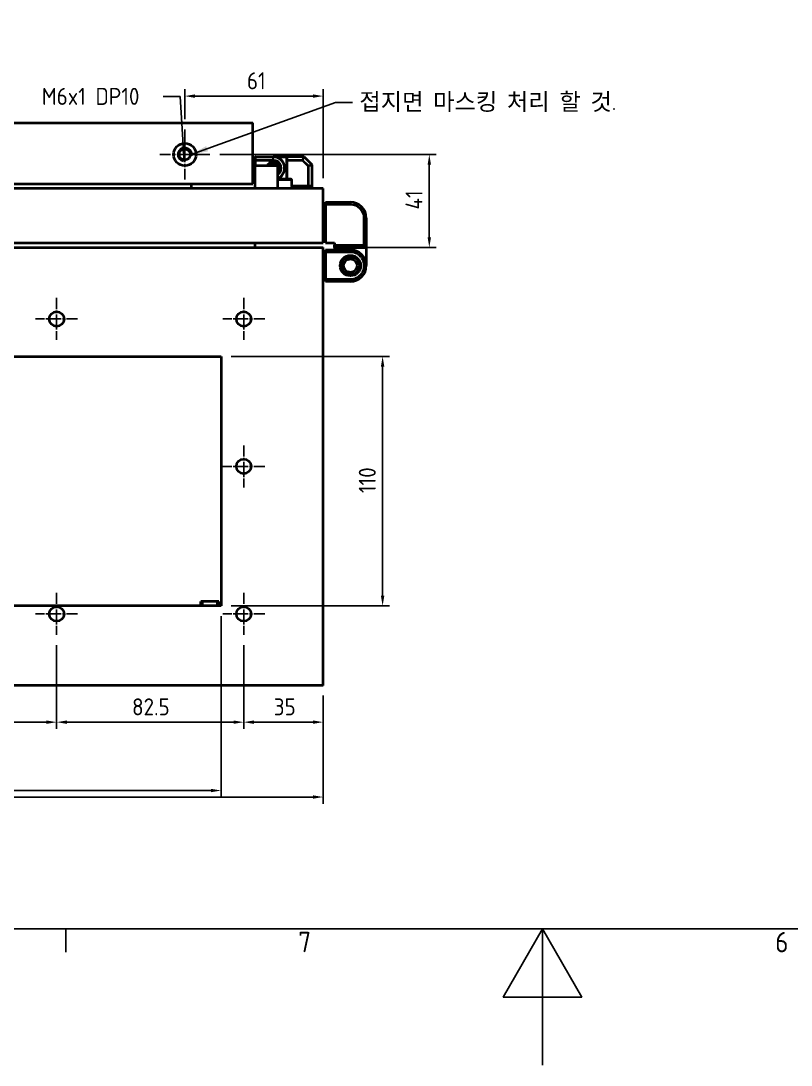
# Model space of a CAD drawing. Header units: millimetres. Extents: x 0 to 2523, y 0 to 1782.
# Drawn here: x 1031.5 to 1371.1, y 0 to 460.3 of the extents above; entities that cross this region are included whole.
import ezdxf

# ---------------------------------------------------------------- set-up
doc = ezdxf.new("R2010")
doc.units = ezdxf.units.MM
doc.header["$LTSCALE"] = 3
doc.linetypes.add('CHAIN', pattern=[0.3543, 0.2362, -0.0295, 0.0591, -0.0295])
doc.layers.get('0').update_dxf_attribs({"color": 3, "lineweight": 25})
for name, color, linetype, lineweight in [('가시적인 것(ISO)', 3, 'Continuous', 40), ('가시적인 좁은 것(ISO)', 3, 'Continuous', 35), ('경계(ISO)', 7, 'Continuous', 25), ('기호(ISO)', 5, 'Continuous', 25), ('중심 표식(ISO)', 1, 'Continuous', 25), ('치수(ISO)', 2, 'Continuous', 25)]:
    doc.layers.add(name, color=color, linetype=linetype, lineweight=lineweight)
doc.styles.add('문자 텍스트_M2B', font='isocp.shx')
doc.styles.add('치수 텍스트_PSTEK_POSCO', font='isocp.shx')
doc.dimstyles.new('치수_PSTEK_POSCO', dxfattribs={"dimscale": 3, "dimtxt": 2.5, "dimasz": 1.5, "dimexe": 1, "dimexo": 1.5, "dimgap": 1, "dimtad": 1, "dimrnd": 1e-08, "dimdsep": 46, "dimtxsty": '치수 텍스트_PSTEK_POSCO', "dimcen": 0.09, "dimdle": 10, "dimclrd": 7, "dimclre": 7, "dimclrt": 2, "dimadec": 1, "dimazin": 2, "dimtfac": 1, "dimtmove": 0, "dimatfit": 3, "dimfxl": 0, "dimtolj": 1, "dimlwd": -1, "dimlwe": -1, "dimarcsym": 0})
doc.dimstyles.new('치수_PSTEK_POSCO$7', dxfattribs={"dimscale": 3, "dimtxt": 2.5, "dimasz": 2.5, "dimexe": 1, "dimexo": 1.5, "dimgap": 1, "dimtad": 1, "dimrnd": 1e-08, "dimdsep": 46, "dimtxsty": '치수 텍스트_PSTEK_POSCO', "dimcen": 0.09, "dimdle": 10, "dimclrd": 7, "dimclre": 7, "dimclrt": 2, "dimadec": 1, "dimazin": 2, "dimtfac": 1, "dimtmove": 0, "dimatfit": 3, "dimfxl": 0, "dimtolj": 1, "dimlwd": -1, "dimlwe": -1, "dimarcsym": 0})

# ---------------------------------------------------------------- blocks, each defined once
blk = doc.blocks.new('경계 Default Border')
at = {"layer": '경계(ISO)'}
blk.add_line((350.42, 20), (350.42, 16.6), dxfattribs=at)
at = {"layer": '경계(ISO)', "flags": 128}
for points in [[(20, 20), (20, 574), (821, 574), (821, 20), (20, 20)], [(420.5, 0), (420.5, 20), (414.73, 10), (426.27, 10), (420.5, 20)]]:
    blk.add_lwpolyline(points, dxfattribs=at)
at = {"layer": '경계(ISO)', "color": 2, "char_height": 3, "attachment_point": 7, "style": '문자 텍스트_M2B'}
for s, insert in [('7', (384.6, 16.59)), ('6', (454.69, 16.57))]:
    blk.add_mtext(s, dxfattribs=dict(at, insert=insert))
blk = doc.blocks.new('*D23')
at = {"layer": 'Defpoints', "color": 0, "transparency": 16777216}
for p in [(764.78, 167.37), (1164.78, 167.37), (1164.78, 118.17)]:
    blk.add_point(p, dxfattribs=at)
at = {"layer": '치수(ISO)', "color": 7, "transparency": 16777216}
for p, q in [((764.78, 162.87), (764.78, 115.17)), ((1164.78, 162.87), (1164.78, 115.17)), ((769.28, 118.17), (1160.28, 118.17))]:
    blk.add_line(p, q, dxfattribs=at)
for points in [[(769.28, 118.92), (769.28, 117.42), (764.78, 118.17)], [(1160.28, 118.92), (1160.28, 117.42), (1164.78, 118.17)]]:
    blk.add_solid(points, dxfattribs=at)
at = {"layer": '치수(ISO)', "color": 2, "transparency": 16777216, "insert": (957.65, 124.92), "char_height": 7.5, "attachment_point": 4, "style": '치수 텍스트_PSTEK_POSCO'}
blk.add_mtext('\\A1;400', dxfattribs=at)
blk = doc.blocks.new('*D30')
at = {"layer": 'Defpoints', "color": 0, "transparency": 16777216}
for p in [(1114.78, 401.37), (1164.78, 360.37), (1211.57, 360.37)]:
    blk.add_point(p, dxfattribs=at)
at = {"layer": '치수(ISO)', "color": 7, "transparency": 16777216}
for p, q in [((1119.28, 401.37), (1214.57, 401.37)), ((1211.57, 396.87), (1211.57, 364.87)), ((1169.28, 360.37), (1214.57, 360.37))]:
    blk.add_line(p, q, dxfattribs=at)
for points in [[(1210.82, 396.87), (1212.32, 396.87), (1211.57, 401.37)], [(1210.82, 364.87), (1212.32, 364.87), (1211.57, 360.37)]]:
    blk.add_solid(points, dxfattribs=at)
at = {"layer": '치수(ISO)', "color": 2, "transparency": 16777216, "insert": (1204.82, 377.12), "char_height": 7.5, "attachment_point": 4, "rotation": 90, "style": '치수 텍스트_PSTEK_POSCO'}
blk.add_mtext('\\A1;41', dxfattribs=at)
blk = doc.blocks.new('*D31')
at = {"layer": 'Defpoints', "color": 0, "transparency": 16777216}
for p in [(1164.78, 427.1), (1103.78, 412.37), (1164.78, 386.37)]:
    blk.add_point(p, dxfattribs=at)
at = {"layer": '치수(ISO)', "color": 7, "transparency": 16777216}
for p, q in [((1103.78, 416.87), (1103.78, 430.1)), ((1164.78, 390.87), (1164.78, 430.1)), ((1108.28, 427.1), (1160.28, 427.1))]:
    blk.add_line(p, q, dxfattribs=at)
for points in [[(1108.28, 427.85), (1108.28, 426.35), (1103.78, 427.1)], [(1160.28, 427.85), (1160.28, 426.35), (1164.78, 427.1)]]:
    blk.add_solid(points, dxfattribs=at)
at = {"layer": '치수(ISO)', "color": 2, "transparency": 16777216, "insert": (1131.18, 433.85), "char_height": 7.5, "attachment_point": 4, "style": '치수 텍스트_PSTEK_POSCO'}
blk.add_mtext('\\A1;61', dxfattribs=at)
blk = doc.blocks.new('*D70')
at = {"layer": 'Defpoints', "color": 0, "transparency": 16777216}
for p in [(964.78, 189.62), (1047.28, 189.62), (1047.28, 151.16)]:
    blk.add_point(p, dxfattribs=at)
at = {"layer": '치수(ISO)', "color": 7, "transparency": 16777216}
for p, q in [((964.78, 185.12), (964.78, 148.16)), ((1047.28, 185.12), (1047.28, 148.16)), ((969.28, 151.16), (1042.78, 151.16))]:
    blk.add_line(p, q, dxfattribs=at)
for points in [[(969.28, 151.91), (969.28, 150.41), (964.78, 151.16)], [(1042.78, 151.91), (1042.78, 150.41), (1047.28, 151.16)]]:
    blk.add_solid(points, dxfattribs=at)
at = {"layer": '치수(ISO)', "color": 2, "transparency": 16777216, "insert": (998.03, 157.91), "char_height": 7.5, "attachment_point": 4, "style": '치수 텍스트_PSTEK_POSCO'}
blk.add_mtext('\\A1;82.5', dxfattribs=at)
blk = doc.blocks.new('*D71')
at = {"layer": 'Defpoints', "color": 0, "transparency": 16777216}
for p in [(1047.28, 189.62), (1129.78, 189.62), (1129.78, 151.16)]:
    blk.add_point(p, dxfattribs=at)
at = {"layer": '치수(ISO)', "color": 7, "transparency": 16777216}
for p, q in [((1047.28, 185.12), (1047.28, 148.16)), ((1129.78, 185.12), (1129.78, 148.16)), ((1051.78, 151.16), (1125.28, 151.16))]:
    blk.add_line(p, q, dxfattribs=at)
for points in [[(1051.78, 151.91), (1051.78, 150.41), (1047.28, 151.16)], [(1125.28, 151.91), (1125.28, 150.41), (1129.78, 151.16)]]:
    blk.add_solid(points, dxfattribs=at)
at = {"layer": '치수(ISO)', "color": 2, "transparency": 16777216, "insert": (1080.53, 157.91), "char_height": 7.5, "attachment_point": 4, "style": '치수 텍스트_PSTEK_POSCO'}
blk.add_mtext('\\A1;82.5', dxfattribs=at)
blk = doc.blocks.new('*D72')
at = {"layer": 'Defpoints', "color": 0, "transparency": 16777216}
for p in [(1129.78, 189.62), (1164.78, 167.37), (1164.78, 151.16)]:
    blk.add_point(p, dxfattribs=at)
at = {"layer": '치수(ISO)', "color": 7, "transparency": 16777216}
for p, q in [((1129.78, 185.12), (1129.78, 148.16)), ((1164.78, 162.87), (1164.78, 148.16)), ((1134.28, 151.16), (1160.28, 151.16))]:
    blk.add_line(p, q, dxfattribs=at)
for points in [[(1134.28, 151.91), (1134.28, 150.41), (1129.78, 151.16)], [(1160.28, 151.91), (1160.28, 150.41), (1164.78, 151.16)]]:
    blk.add_solid(points, dxfattribs=at)
at = {"layer": '치수(ISO)', "color": 2, "transparency": 16777216, "insert": (1143.03, 157.91), "char_height": 7.5, "attachment_point": 4, "style": '치수 텍스트_PSTEK_POSCO'}
blk.add_mtext('\\A1;35', dxfattribs=at)
blk = doc.blocks.new('*D73')
at = {"layer": 'Defpoints', "color": 0, "transparency": 16777216}
for p in [(1119.78, 312.37), (1119.78, 202.37), (1190.99, 202.37)]:
    blk.add_point(p, dxfattribs=at)
at = {"layer": '치수(ISO)', "color": 7, "transparency": 16777216}
for p, q in [((1124.28, 312.37), (1193.99, 312.37)), ((1190.99, 307.87), (1190.99, 206.87)), ((1124.28, 202.37), (1193.99, 202.37))]:
    blk.add_line(p, q, dxfattribs=at)
for points in [[(1190.24, 307.87), (1191.74, 307.87), (1190.99, 312.37)], [(1190.24, 206.87), (1191.74, 206.87), (1190.99, 202.37)]]:
    blk.add_solid(points, dxfattribs=at)
at = {"layer": '치수(ISO)', "color": 2, "transparency": 16777216, "insert": (1184.24, 252.12), "char_height": 7.5, "attachment_point": 4, "rotation": 90, "style": '치수 텍스트_PSTEK_POSCO'}
blk.add_mtext('\\A1;110', dxfattribs=at)
blk = doc.blocks.new('*D74')
at = {"layer": 'Defpoints', "color": 0, "transparency": 16777216}
for p in [(809.78, 202.37), (1119.78, 202.37), (809.78, 121.03)]:
    blk.add_point(p, dxfattribs=at)
at = {"layer": '치수(ISO)', "color": 7, "transparency": 16777216}
for p, q in [((809.78, 197.87), (809.78, 118.03)), ((1119.78, 197.87), (1119.78, 118.03)), ((1115.28, 121.03), (814.28, 121.03))]:
    blk.add_line(p, q, dxfattribs=at)
for points in [[(814.28, 121.78), (814.28, 120.28), (809.78, 121.03)], [(1115.28, 121.78), (1115.28, 120.28), (1119.78, 121.03)]]:
    blk.add_solid(points, dxfattribs=at)
at = {"layer": '치수(ISO)', "color": 2, "transparency": 16777216, "insert": (958.77, 127.78), "char_height": 7.5, "attachment_point": 4, "style": '치수 텍스트_PSTEK_POSCO'}
blk.add_mtext('\\A1;310', dxfattribs=at)

msp = doc.modelspace()

# ---------------------------------------------------------------- linework, layer by layer
at = {"layer": '가시적인 것(ISO)'}
for p, q in [((781.7766, 415.368), (1133.7766, 415.368)), ((1133.7766, 388.368), (1133.7766, 415.368)), ((1134.7766, 399.368), (1133.7766, 399.368)), ((1134.7766, 399.368), (1134.7766, 400.168)), ((1134.7766, 399.368), (1134.7766, 396.368)), ((1144.7766, 396.368), (1134.7766, 396.368)), ((1134.7766, 386.368), (1134.7766, 396.368)), ((1134.9766, 400.368), (1142.7766, 400.368)), ((1148.5766, 400.368), (1142.7766, 400.368)), ((1144.7766, 386.368), (1144.7766, 396.368)), ((1148.9766, 400.368), (1148.5766, 400.368)), ((1148.7766, 398.7851), (1148.7766, 400.168)), ((1148.7766, 398.7851), (1148.7766, 390.568)), ((1156.1937, 400.368), (1148.9766, 400.368)), ((1156.3351, 400.3094), (1159.718, 396.9266)), ((1159.7766, 396.7851), (1159.7766, 387.568)), ((1134.7766, 391.368), (1133.7766, 391.368)), ((838.2766, 388.368), (1133.7766, 388.368)), ((1106.7766, 386.368), (1106.7766, 388.368)), ((1144.7766, 390.368), (1148.5766, 390.368)), ((1148.5766, 390.368), (1148.9766, 390.368)), ((1148.9766, 390.368), (1150.5766, 390.368)), ((1150.7766, 390.168), (1150.7766, 387.568)), ((1150.9766, 387.368), (1151.7766, 387.368)), ((1151.7766, 387.368), (1151.7766, 386.368)), ((1151.7766, 387.368), (1159.7766, 387.368)), ((1159.7766, 387.368), (1159.7766, 386.368)), ((1164.7766, 386.368), (764.7766, 386.368)), ((1164.7766, 362.368), (1164.7766, 386.368)), ((1164.7766, 378.368), (1165.7766, 378.368)), ((1165.7766, 380.368), (1176.7766, 380.368)), ((1165.7766, 379.368), (1165.7766, 380.368)), ((1165.7766, 379.368), (1165.7766, 362.368)), ((1183.7766, 373.368), (1183.7766, 360.368)), ((1164.7766, 366.368), (1165.7766, 366.368)), ((764.7766, 362.368), (1164.7766, 362.368)), ((764.7766, 360.368), (1164.7766, 360.368)), ((1134.7766, 360.368), (1134.7766, 362.368)), ((1164.7766, 167.368), (1164.7766, 360.368)), ((1165.7766, 362.368), (1169.7766, 362.368)), ((1165.7766, 359.368), (1176.7766, 359.368)), ((1165.7766, 358.368), (1165.7766, 359.368)), ((1169.7766, 362.368), (1169.7766, 361.368)), ((1169.7766, 360.368), (1169.7766, 361.368)), ((1169.7766, 360.368), (1183.7766, 360.368)), ((1169.7766, 360.368), (1169.7766, 359.368)), ((1183.7766, 360.368), (1182.7766, 361.368)), ((1183.7766, 360.368), (1183.7766, 352.368)), ((1165.7766, 358.368), (1164.7766, 358.368)), ((1165.7766, 358.368), (1165.7766, 346.368)), ((1165.7766, 346.368), (1164.7766, 346.368)), ((1165.7766, 345.368), (1165.7766, 346.368)), ((1176.7766, 345.368), (1165.7766, 345.368)), ((809.7766, 312.368), (1119.7766, 312.368)), ((1119.7766, 312.368), (1119.7766, 202.368)), ((1118.7766, 204.368), (1110.7766, 204.368)), ((1110.7766, 202.368), (1110.7766, 204.368)), ((1118.7766, 202.368), (1118.7766, 204.368)), ((1119.7766, 202.368), (809.7766, 202.368)), ((1164.7766, 167.368), (764.7766, 167.368))]:
    msp.add_line(p, q, dxfattribs=at)
for centre, radius in [((1103.7766, 401.368), 5), ((1103.7766, 401.368), 2.4585), ((1176.7766, 352.368), 4.5), ((1176.7766, 352.368), 4), ((1176.7766, 352.368), 3), ((1047.2766, 328.868), 3.25), ((1129.7766, 328.868), 3.25), ((1129.7766, 263.868), 3.25), ((1047.2766, 198.868), 3.25), ((1129.7766, 198.868), 3.25)]:
    msp.add_circle(centre, radius, dxfattribs=at)
for centre, radius, start, end in [((1134.9766, 400.168), 0.2, 90, 180), ((1142.7766, 395.368), 2.65, 319.000646, 157.829843), ((1142.7766, 395.368), 2.6, 320.284863, 157.380135), ((1142.7766, 395.368), 2.1, 28.43706, 151.56294), ((1142.7766, 395.368), 5, 293.578178, 90), ((1142.7766, 395.368), 2.1, 342.248192, 17.751808), ((1148.9766, 400.168), 0.2, 90, 180), ((1156.1937, 400.168), 0.2, 45, 90), ((1159.5766, 396.7851), 0.2, 0, 45), ((1148.9766, 390.568), 0.2, 180, 270), ((1150.5766, 390.168), 0.2, 0, 90), ((1150.9766, 387.568), 0.2, 180, 270), ((1159.5766, 387.568), 0.2, 270, 0), ((1176.7766, 373.368), 7, 0, 90), ((1176.7766, 352.368), 7, 270, 90)]:
    msp.add_arc(centre, radius, start, end, dxfattribs=at)
for points, knots in [([(1140.555, 396.8127), (1140.4855, 396.7058), (1140.4077, 396.5686), (1140.3334, 396.3945), (1140.3279, 396.3813), (1140.3225, 396.368)], [0, 0, 0, 0, 0.0657085329, 0.0657085329, 0.0710030887, 0.0710030887, 0.0710030887, 0.0710030887]), ([(1140.7463, 397.0711), (1140.7269, 397.048), (1140.6881, 397.0013), (1140.6297, 396.9216), (1140.6193, 396.9071), (1140.6085, 396.8918)], [0, 0, 0, 0, 0.053116422, 0.053116422, 0.0640981949, 0.0640981949, 0.0640981949, 0.0640981949]), ([(1140.7607, 397.0881), (1140.7607, 397.0881), (1140.7606, 397.088), (1140.7602, 397.0875), (1140.7595, 397.0866), (1140.7575, 397.0843), (1140.7562, 397.0828), (1140.7546, 397.081)], [0.006297693, 0.006297693, 0.006297693, 0.006297693, 0.0084358314, 0.0084358314, 0.0151647689, 0.0151647689, 0.0217175934, 0.0217175934, 0.0217175934, 0.0217175934])]:
    msp.add_open_spline(points, degree=3, knots=knots, dxfattribs=at)
msp.add_open_spline([(1140.4125, 396.5653), (1140.3817, 396.5043), (1140.3513, 396.4383), (1140.3226, 396.368)], degree=3, dxfattribs=at)
at = {"layer": '가시적인 좁은 것(ISO)'}
for p, q in [((1134.9766, 398.7851), (1134.7766, 398.7851)), ((1134.9766, 400.368), (1134.9766, 400.3094)), ((1134.9766, 398.9266), (1134.9766, 400.3094)), ((1134.9766, 400.3094), (1142.7766, 400.3094)), ((1134.9766, 398.9266), (1134.9766, 398.7851)), ((1142.7766, 398.9266), (1134.9766, 398.9266)), ((1134.9766, 398.7851), (1134.9766, 396.368)), ((1142.7766, 398.7851), (1134.9766, 398.7851)), ((1142.7766, 400.3094), (1142.7766, 400.368)), ((1142.7766, 398.9266), (1142.7766, 400.3094)), ((1142.7766, 398.9266), (1142.7766, 398.7851)), ((1148.5766, 400.168), (1144.1766, 400.168)), ((1148.5766, 400.168), (1148.5766, 400.368)), ((1148.5766, 400.168), (1148.7766, 400.168)), ((1148.5766, 390.568), (1148.5766, 400.168)), ((1148.9766, 398.7851), (1148.7766, 398.7851)), ((1148.9766, 400.368), (1148.9766, 400.3094)), ((1148.9766, 398.9266), (1148.9766, 400.3094)), ((1156.1937, 400.3094), (1148.9766, 400.3094)), ((1155.6209, 398.9266), (1148.9766, 398.9266)), ((1148.9766, 398.9266), (1148.9766, 398.7851)), ((1155.6209, 398.7851), (1148.9766, 398.7851)), ((1148.9766, 398.7851), (1148.9766, 390.568)), ((1156.1937, 400.3094), (1155.6209, 398.9266)), ((1155.6209, 398.7851), (1155.6209, 398.9266)), ((1155.7209, 398.8851), (1155.6209, 398.7851)), ((1158.1937, 396.2124), (1155.6209, 398.7851)), ((1156.2937, 400.268), (1155.7209, 398.8851)), ((1158.2937, 396.3124), (1155.7209, 398.8851)), ((1156.1937, 400.368), (1156.1937, 400.3094)), ((1156.2937, 400.268), (1156.3351, 400.3094)), ((1156.2937, 400.268), (1159.6766, 396.8851)), ((1158.2937, 396.3124), (1158.1937, 396.2124)), ((1158.1937, 387.568), (1158.1937, 396.2124)), ((1158.3351, 396.2124), (1158.1937, 396.2124)), ((1159.6766, 396.8851), (1158.2937, 396.3124)), ((1159.718, 396.7851), (1158.3351, 396.2124)), ((1158.3351, 387.568), (1158.3351, 396.2124)), ((1159.718, 396.9266), (1159.6766, 396.8851)), ((1159.718, 396.7851), (1159.718, 387.568)), ((1159.718, 396.7851), (1159.7766, 396.7851)), ((1144.7766, 390.568), (1148.5766, 390.568)), ((1148.7766, 390.568), (1148.5766, 390.568)), ((1148.5766, 390.368), (1148.5766, 390.568)), ((1148.7766, 390.568), (1148.9766, 390.568)), ((1148.9766, 390.568), (1150.5766, 390.568)), ((1148.9766, 390.568), (1148.9766, 390.368)), ((1150.5766, 390.368), (1150.5766, 390.568)), ((1150.7766, 390.168), (1150.9766, 390.168)), ((1150.7766, 387.568), (1150.9766, 387.568)), ((1150.9766, 390.168), (1150.9766, 387.568)), ((1150.9766, 387.568), (1158.1937, 387.568)), ((1150.9766, 387.568), (1150.9766, 387.368)), ((1158.1937, 387.368), (1158.1937, 387.568)), ((1158.1937, 387.568), (1158.3351, 387.568)), ((1158.3351, 387.568), (1159.718, 387.568)), ((1159.7766, 387.568), (1159.718, 387.568)), ((1176.7766, 379.368), (1165.7766, 379.368)), ((1176.7766, 379.368), (1176.7766, 380.368)), ((1182.7766, 373.368), (1182.7766, 361.368)), ((1182.7766, 373.368), (1183.7766, 373.368)), ((1182.7766, 361.368), (1169.7766, 361.368)), ((1176.7766, 358.368), (1176.7766, 359.368)), ((1176.7766, 358.368), (1165.7766, 358.368)), ((1165.7766, 346.368), (1176.7766, 346.368)), ((1176.7766, 346.368), (1176.7766, 345.368)), ((1111.5206, 204.368), (1111.5206, 202.368)), ((1118.0326, 202.368), (1118.0326, 204.368))]:
    msp.add_line(p, q, dxfattribs=at)
for centre, radius, start, end in [((1103.7766, 401.368), 3, 350, 260), ((1142.7766, 395.368), 2.85, 314.567929, 159.459022), ((1142.7766, 395.368), 4.9414, 293.874951, 90), ((1142.7766, 395.368), 3.5586, 304.195771, 90), ((1142.7766, 395.368), 3.4172, 305.822916, 90), ((1150.5766, 390.168), 0.4, 0, 90), ((1176.7766, 373.368), 6, 0, 90)]:
    msp.add_arc(centre, radius, start, end, dxfattribs=at)
for centre, major_axis, ratio, start_param, end_param in [((1134.9766, 400.168), (-0.2, 0), 0.70710678, 4.71238898, 6.28318531), ((1134.9766, 398.7851), (-0.2, 0), 0.70710678, 4.71238898, 6.28318531), ((1148.9766, 400.168), (-0.2, 0), 0.70710678, 4.71238898, 6.28318531), ((1148.9766, 398.7851), (-0.2, 0), 0.70710678, 4.71238898, 6.28318531), ((1155.6209, 398.7851), (-0.1848, 0.0765), 0.67859834, 4.43837478, 4.98640318), ((1156.1937, 400.168), (-0.1848, 0.0765), 0.67859834, 4.43837478, 4.98640318), ((1158.1937, 396.2124), (-0.0765, 0.1848), 0.67859834, 4.43837478, 4.98640319), ((1159.5766, 396.7851), (-0.0765, 0.1848), 0.67859834, 4.43837478, 4.98640318), ((1158.1937, 387.568), (0, -0.2), 0.70710678, 0, 1.57079633), ((1159.5766, 387.568), (0, -0.2), 0.70710678, 0, 1.57079633)]:
    msp.add_ellipse(centre, major_axis=major_axis, ratio=ratio, start_param=start_param, end_param=end_param, dxfattribs=at)
for points, knots in [([(1182.7766, 352.368), (1182.7766, 352.7117), (1182.7473, 353.0531), (1182.6885, 353.392), (1182.6846, 353.4146), (1182.6808, 353.4359), (1182.6764, 353.4598), (1182.6145, 353.7943), (1182.5248, 354.1212), (1182.4074, 354.4403), (1182.3906, 354.4859), (1182.3739, 354.5295), (1182.3553, 354.5766), (1182.2435, 354.8591), (1182.1111, 355.1313), (1181.9583, 355.393), (1181.9073, 355.4802), (1181.8552, 355.5647), (1181.7985, 355.6513), (1181.5721, 355.9977), (1181.3119, 356.318), (1181.0192, 356.6106), (1180.7632, 356.8667), (1180.4863, 357.0976), (1180.1887, 357.3033), (1180.1461, 357.3327), (1180.1022, 357.3623), (1180.0598, 357.39), (1179.7631, 357.584), (1179.4518, 357.7503), (1179.1258, 357.889), (1179.0792, 357.9088), (1179.0303, 357.9288), (1178.9851, 357.9467), (1178.6462, 358.0809), (1178.2979, 358.1834), (1177.94, 358.2541), (1177.9162, 358.2588), (1177.8909, 358.2637), (1177.8683, 358.2678), (1177.508, 358.3345), (1177.1441, 358.368), (1176.7766, 358.368)], [0.5, 0.5, 0.5, 0.5, 0.55859375, 0.55859375, 0.55859375, 0.5625, 0.5625, 0.5625, 0.6171875, 0.6171875, 0.6171875, 0.625, 0.625, 0.625, 0.671875, 0.671875, 0.671875, 0.6875, 0.6875, 0.6875, 0.75, 0.75, 0.75, 0.8046875, 0.8046875, 0.8046875, 0.8125, 0.8125, 0.8125, 0.8671875, 0.8671875, 0.8671875, 0.875, 0.875, 0.875, 0.93359375, 0.93359375, 0.93359375, 0.9375, 0.9375, 0.9375, 1, 1, 1, 1]), ([(1176.7766, 346.368), (1177.1208, 346.368), (1177.4622, 346.3974), (1177.8007, 346.456), (1177.8232, 346.4599), (1177.8445, 346.4637), (1177.8683, 346.4682), (1178.2029, 346.53), (1178.5297, 346.6197), (1178.8488, 346.7372), (1178.8944, 346.754), (1178.938, 346.7706), (1178.9851, 346.7893), (1179.2677, 346.9011), (1179.5398, 347.0334), (1179.8016, 347.1863), (1179.8888, 347.2373), (1179.9732, 347.2894), (1180.0598, 347.346), (1180.4062, 347.5725), (1180.7266, 347.8327), (1181.0192, 348.1253), (1181.2753, 348.3814), (1181.5062, 348.6582), (1181.7119, 348.9559), (1181.7413, 348.9984), (1181.7708, 349.0423), (1181.7985, 349.0847), (1181.9926, 349.3814), (1182.1589, 349.6928), (1182.2976, 350.0188), (1182.3174, 350.0654), (1182.3374, 350.1142), (1182.3553, 350.1594), (1182.4895, 350.4983), (1182.592, 350.8467), (1182.6627, 351.2045), (1182.6674, 351.2284), (1182.6722, 351.2537), (1182.6764, 351.2762), (1182.7431, 351.6367), (1182.7766, 352.0014), (1182.7766, 352.368)], [0, 0, 0, 0, 0.05859375, 0.05859375, 0.05859375, 0.0625, 0.0625, 0.0625, 0.1171875, 0.1171875, 0.1171875, 0.125, 0.125, 0.125, 0.171875, 0.171875, 0.171875, 0.1875, 0.1875, 0.1875, 0.25, 0.25, 0.25, 0.3046875, 0.3046875, 0.3046875, 0.3125, 0.3125, 0.3125, 0.3671875, 0.3671875, 0.3671875, 0.375, 0.375, 0.375, 0.43359375, 0.43359375, 0.43359375, 0.4375, 0.4375, 0.4375, 0.5, 0.5, 0.5, 0.5])]:
    msp.add_open_spline(points, degree=3, knots=knots, dxfattribs=at)
at = {"layer": '중심 표식(ISO)', "linetype": 'CHAIN', "ltscale": 8.148754}
for p, q in [((1103.7766, 412.368), (1103.7766, 390.368)), ((1114.7766, 401.368), (1092.7766, 401.368))]:
    msp.add_line(p, q, dxfattribs=at)
at = {"layer": '중심 표식(ISO)', "linetype": 'CHAIN', "ltscale": 6.852346}
for p, q in [((1047.2766, 338.118), (1047.2766, 319.618)), ((1129.7766, 338.118), (1129.7766, 319.618)), ((1056.5266, 328.868), (1038.0266, 328.868)), ((1139.0266, 328.868), (1120.5266, 328.868)), ((1129.7766, 273.118), (1129.7766, 254.618)), ((1139.0266, 263.868), (1120.5266, 263.868)), ((1047.2766, 208.118), (1047.2766, 189.618)), ((1129.7766, 208.118), (1129.7766, 189.618)), ((1056.5266, 198.868), (1038.0266, 198.868)), ((1139.0266, 198.868), (1120.5266, 198.868))]:
    msp.add_line(p, q, dxfattribs=at)

# ---------------------------------------------------------------- block references
at = {"xscale": 3, "yscale": 3, "zscale": 3}
msp.add_blockref('경계 Default Border', (0, 0), dxfattribs=at)

# ---------------------------------------------------------------- texts
at = {"layer": '기호(ISO)', "color": 2, "insert": (1040.7411, 426.9823), "char_height": 7.5, "width": 50.515047, "attachment_point": 4, "line_spacing_factor": 0.4375, "style": '치수 텍스트_PSTEK_POSCO'}
msp.add_mtext('{M6x1 DP10}', dxfattribs=at)
at = {"layer": '기호(ISO)', "color": 2, "insert": (1180.75, 424.2359), "char_height": 7.5, "width": 131.594152, "attachment_point": 4, "style": '치수 텍스트_PSTEK_POSCO'}
msp.add_mtext('{\\fISOCP|b0|i0;\\H7.5000;접지면 마스킹 처리 할 것.}', dxfattribs=at)

# ---------------------------------------------------------------- dimensions: what is measured, and where the dimension line sits
at = {"layer": '치수(ISO)', "color": 7}
for base, p1, p2, angle, picture, middle in [((1164.7766, 427.0997), (1103.7766, 412.368), (1164.7766, 386.368), 180, '*D31', (1134.7766, 427.0997)), ((1211.5715, 360.368), (1114.7766, 401.368), (1164.7766, 360.368), 90, '*D30', (1211.5715, 380.868)), ((1190.9858, 202.368), (1119.7766, 312.368), (1119.7766, 202.368), 90, '*D73', (1190.9858, 257.368)), ((809.7766, 121.0308), (1119.7766, 202.368), (809.7766, 202.368), 180, '*D74', (964.7766, 121.0308)), ((1047.2766, 151.1569), (964.7766, 189.618), (1047.2766, 189.618), 180, '*D70', (1006.0566, 151.1569)), ((1129.7766, 151.1569), (1047.2766, 189.618), (1129.7766, 189.618), 180, '*D71', (1088.5566, 151.1569)), ((1164.7766, 151.1569), (1129.7766, 189.618), (1164.7766, 167.368), 180, '*D72', (1147.3066, 151.1569))]:
    dim = msp.add_linear_dim(base=base, p1=p1, p2=p2, angle=angle, dimstyle='치수_PSTEK_POSCO', override={"dimdec": 2, "dimtp": 0, "dimtm": 0, "dimtdec": 2, "dimtofl": 0, "dimatfit": 1}, dxfattribs=at)
    dim.commit()
    dim.dimension.update_dxf_attribs({"geometry": picture, "text_midpoint": middle, "dimtype": 160})
dim = msp.add_linear_dim(base=(1164.7766, 118.1742), p1=(764.7766, 167.368), p2=(1164.7766, 167.368), dimstyle='치수_PSTEK_POSCO', override={"dimdec": 2, "dimtp": 0, "dimtm": 0, "dimtdec": 2, "dimtofl": 0, "dimatfit": 1}, dxfattribs=at)
dim.commit()
dim.dimension.update_dxf_attribs({"geometry": '*D23', "text_midpoint": (964.7766, 118.1742), "dimtype": 160})

# ---------------------------------------------------------------- leaders
at = {"layer": '기호(ISO)', "color": 7, "annotation_type": 0, "has_hookline": 1}
for points, hookline_direction, text_width in [([(1103.5468, 398.3768), (1101.7561, 426.9823), (1094.2561, 426.9823)], 1, 42.7559), ([(1106.5577, 401.368), (1170.25, 424.2359), (1177.75, 424.2359)], 0, 115.8273)]:
    msp.add_leader(points, dimstyle='치수_PSTEK_POSCO$7', override={"dimtad": 0}, dxfattribs=dict(at, hookline_direction=hookline_direction, text_width=text_width))

doc.saveas('drawing.dxf')
